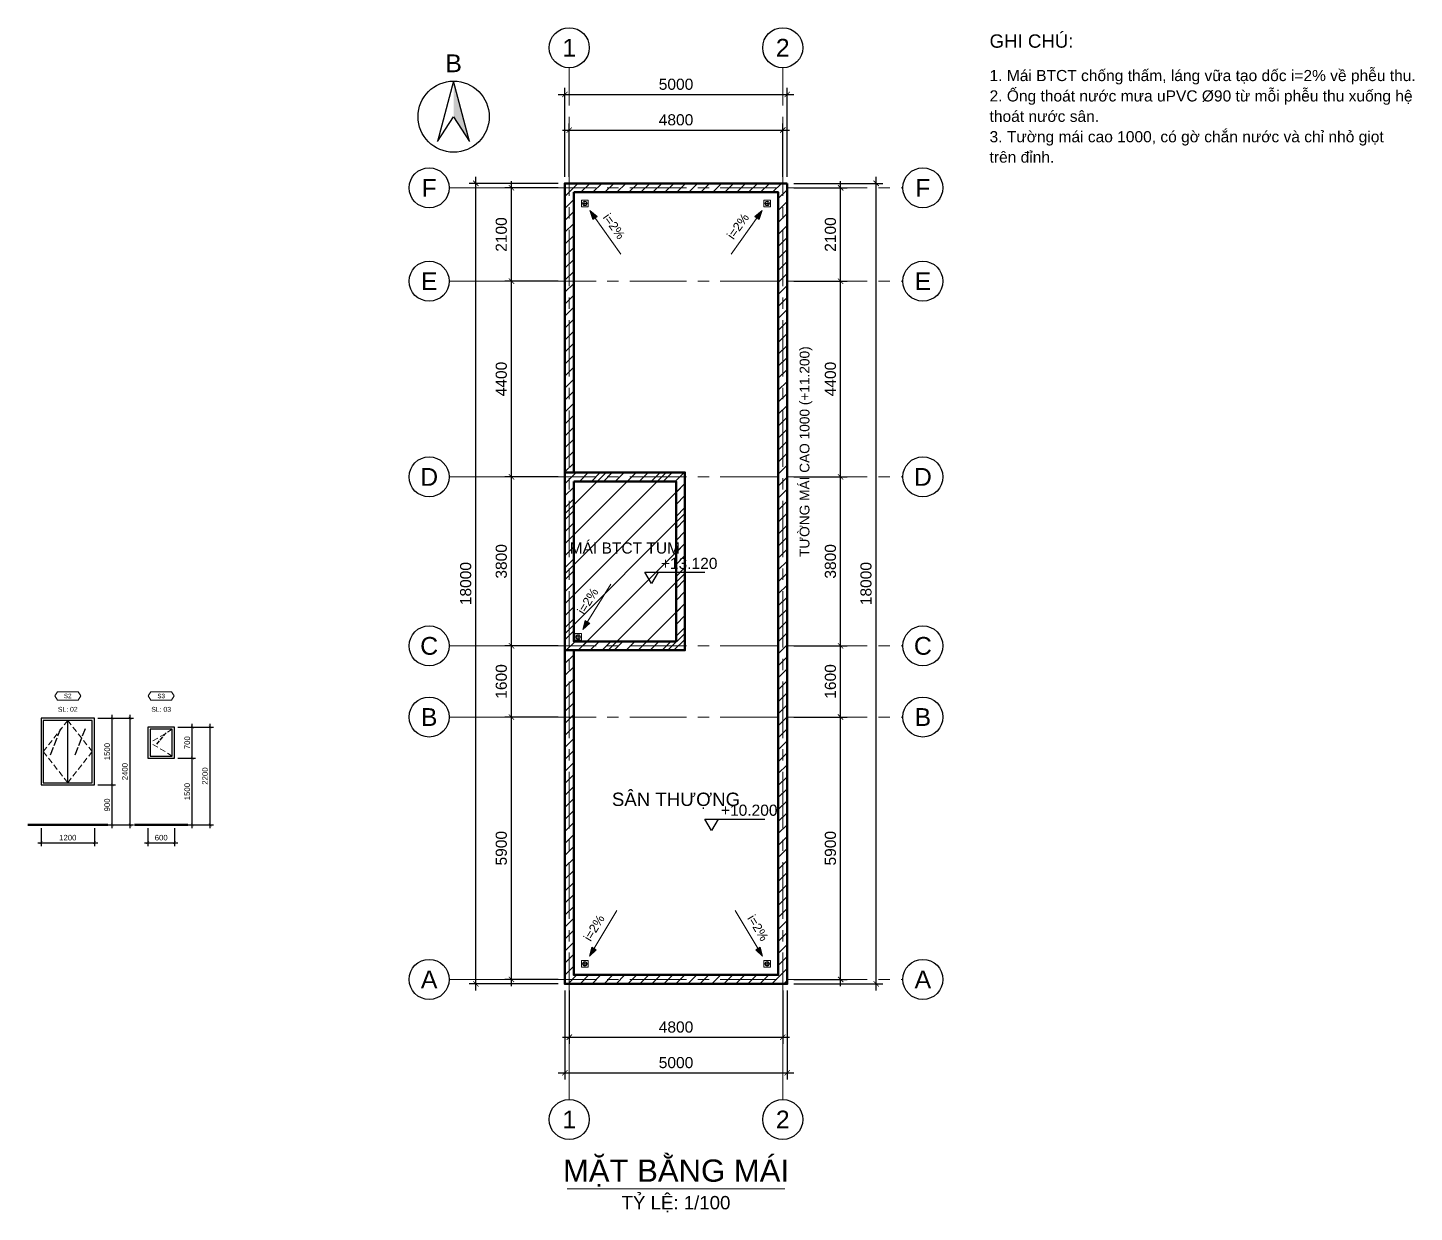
# Model space of a CAD drawing. Header units: millimetres. Extents: x -4035 to 257357, y -7136 to 22735.
# Drawn here: x 167547 to 198720, y -5136 to 21500 of the extents above; entities that cross this region are included whole.
import ezdxf
from ezdxf.enums import TextEntityAlignment as Align

# ---------------------------------------------------------------- set-up
doc = ezdxf.new("R2010")
doc.units = ezdxf.units.MM
doc.header["$LTSCALE"] = 40
doc.linetypes.add('CENTER', pattern=[50.8, 31.75, -6.35, 6.35, -6.35])
doc.linetypes.add('HIDDEN', pattern=[9.525, 6.35, -3.175])
for name, color, linetype, lineweight in [('A-ANNO-DIMS', 1, 'Continuous', 18), ('A-ANNO-NOTE', 7, 'Continuous', 18), ('A-ANNO-SYMB', 7, 'Continuous', 25), ('A-ANNO-TEXT', 7, 'Continuous', 18), ('A-ELEV-OTLN', 7, 'Continuous', 50), ('A-ELEV-PATT', 8, 'Continuous', 9), ('A-FLOR-FIXT', 5, 'Continuous', 18), ('A-GLAZ', 4, 'Continuous', 25), ('A-HIDD', 8, 'HIDDEN', 18), ('A-WALL', 7, 'Continuous', 50), ('A-WALL-PATT', 8, 'Continuous', 9), ('S-GRID', 1, 'CENTER', 18), ('S-GRID-IDEN', 7, 'Continuous', 25)]:
    doc.layers.add(name, color=color, linetype=linetype, lineweight=lineweight)
doc.styles.add('MCP-ARIAL', font='arial.ttf')
doc.dimstyles.new('MCP-1-100', dxfattribs={"dimscale": 100, "dimtxt": 2.5, "dimasz": 1.2, "dimexe": 1.5, "dimexo": 1.5, "dimgap": 1, "dimtad": 1, "dimdec": 0, "dimdsep": 46, "dimtxsty": 'MCP-ARIAL', "dimblk": 'ARCHTICK', "dimblk1": 'ARCHTICK', "dimblk2": 'ARCHTICK', "dimcen": 0.09, "dimdle": 1.5, "dimclrd": 256, "dimclre": 256, "dimclrt": 256, "dimadec": 0, "dimazin": 0, "dimtfac": 1, "dimtdec": 4, "dimtix": 1, "dimtmove": 2, "dimatfit": 3, "dimfxl": 1, "dimtolj": 1, "dimtzin": 0, "dimarcsym": 0})
doc.dimstyles.new('MCP-1-50', dxfattribs={"dimscale": 50, "dimtxt": 2.5, "dimasz": 1.2, "dimexe": 1.5, "dimexo": 1.5, "dimgap": 1, "dimtad": 1, "dimdec": 0, "dimdsep": 46, "dimtxsty": 'MCP-ARIAL', "dimblk": 'ARCHTICK', "dimblk1": 'ARCHTICK', "dimblk2": 'ARCHTICK', "dimcen": 0.09, "dimdle": 1.5, "dimclrd": 256, "dimclre": 256, "dimclrt": 256, "dimadec": 0, "dimazin": 0, "dimtfac": 1, "dimtdec": 4, "dimtix": 1, "dimtmove": 2, "dimatfit": 3, "dimfxl": 1, "dimtolj": 1, "dimtzin": 0, "dimarcsym": 0})

# ---------------------------------------------------------------- blocks, each defined once
blk = doc.blocks.new('_ArchTick')
at = {"color": 0, "linetype": 'ByBlock', "const_width": 0.15}
blk.add_lwpolyline([(-0.5, -0.5), (0.5, 0.5)], dxfattribs=at)
blk = doc.blocks.new('*D217')
at = {"layer": 'A-ANNO-DIMS', "lineweight": -2, "transparency": 16777216}
for p, q in [((167847, 3498), (167847, 3098)), ((169047, 3498), (169047, 3098)), ((167772, 3173), (169122, 3173))]:
    blk.add_line(p, q, dxfattribs=at)
at = {"layer": 'Defpoints', "color": 0, "transparency": 16777216}
for p in [(167847, 3573), (169047, 3573), (169047, 3173)]:
    blk.add_point(p, dxfattribs=at)
at = {"layer": 'A-ANNO-DIMS', "lineweight": -2, "transparency": 16777216, "xscale": 60, "yscale": 60, "zscale": 60, "rotation": 180}
blk.add_blockref('_ArchTick', (167847, 3173), dxfattribs=at)
at = {"layer": 'A-ANNO-DIMS', "lineweight": -2, "transparency": 16777216, "xscale": 60, "yscale": 60, "zscale": 60}
blk.add_blockref('_ArchTick', (169047, 3173), dxfattribs=at)
at = {"layer": 'A-ANNO-DIMS', "transparency": 16777216, "insert": (168447, 3287), "char_height": 125, "attachment_point": 5, "style": 'MCP-ARIAL'}
blk.add_mtext('\\A1;1200', dxfattribs=at)
blk = doc.blocks.new('*D218')
at = {"layer": 'A-ANNO-DIMS', "lineweight": -2, "transparency": 16777216}
for p, q in [((169122, 4473), (169522, 4473)), ((169447, 3498), (169447, 4548)), ((169122, 3573), (169522, 3573))]:
    blk.add_line(p, q, dxfattribs=at)
at = {"layer": 'Defpoints', "color": 0, "transparency": 16777216}
for p in [(169047, 4473), (169447, 4473), (169047, 3573)]:
    blk.add_point(p, dxfattribs=at)
at = {"layer": 'A-ANNO-DIMS', "lineweight": -2, "transparency": 16777216, "xscale": 60, "yscale": 60, "zscale": 60}
for p, rotation in [((169447, 4473), 90), ((169447, 3573), 270)]:
    blk.add_blockref('_ArchTick', p, dxfattribs=dict(at, rotation=rotation))
at = {"layer": 'A-ANNO-DIMS', "transparency": 16777216, "insert": (169333, 4023), "char_height": 125, "attachment_point": 5, "rotation": 90, "style": 'MCP-ARIAL'}
blk.add_mtext('\\A1;900', dxfattribs=at)
blk = doc.blocks.new('*D219')
at = {"layer": 'A-ANNO-DIMS', "lineweight": -2, "transparency": 16777216}
for p, q in [((169122, 5973), (169522, 5973)), ((169447, 4398), (169447, 6048)), ((169122, 4473), (169522, 4473))]:
    blk.add_line(p, q, dxfattribs=at)
at = {"layer": 'Defpoints', "color": 0, "transparency": 16777216}
for p in [(169047, 5973), (169447, 5973), (169047, 4473)]:
    blk.add_point(p, dxfattribs=at)
at = {"layer": 'A-ANNO-DIMS', "lineweight": -2, "transparency": 16777216, "xscale": 60, "yscale": 60, "zscale": 60}
for p, rotation in [((169447, 5973), 90), ((169447, 4473), 270)]:
    blk.add_blockref('_ArchTick', p, dxfattribs=dict(at, rotation=rotation))
at = {"layer": 'A-ANNO-DIMS', "transparency": 16777216, "insert": (169333, 5223), "char_height": 125, "attachment_point": 5, "rotation": 90, "style": 'MCP-ARIAL'}
blk.add_mtext('\\A1;1500', dxfattribs=at)
blk = doc.blocks.new('*D220')
at = {"layer": 'A-ANNO-DIMS', "lineweight": -2, "transparency": 16777216}
for p, q in [((169122, 5973), (169922, 5973)), ((169847, 3498), (169847, 6048)), ((169122, 3573), (169922, 3573))]:
    blk.add_line(p, q, dxfattribs=at)
at = {"layer": 'Defpoints', "color": 0, "transparency": 16777216}
for p in [(169047, 5973), (169847, 5973), (169047, 3573)]:
    blk.add_point(p, dxfattribs=at)
at = {"layer": 'A-ANNO-DIMS', "lineweight": -2, "transparency": 16777216, "xscale": 60, "yscale": 60, "zscale": 60}
for p, rotation in [((169847, 5973), 90), ((169847, 3573), 270)]:
    blk.add_blockref('_ArchTick', p, dxfattribs=dict(at, rotation=rotation))
at = {"layer": 'A-ANNO-DIMS', "transparency": 16777216, "insert": (169733, 4773), "char_height": 125, "attachment_point": 5, "rotation": 90, "style": 'MCP-ARIAL'}
blk.add_mtext('\\A1;2400', dxfattribs=at)
blk = doc.blocks.new('MCP_THE_LG_3')
blk.add_lwpolyline([(-5.85, 0), (-4.65, 1.9), (4.65, 1.9), (5.85, 0), (4.65, -1.9), (-4.65, -1.9)], close=True)
at = {"style": 'MCP-ARIAL'}
blk.add_attdef('MA', text='', height=2, dxfattribs=at).set_placement((0, 0), align=Align.MIDDLE_CENTER)
blk = doc.blocks.new('*D221')
at = {"layer": 'A-ANNO-DIMS', "lineweight": -2, "transparency": 16777216}
for p, q in [((170247, 3498), (170247, 3098)), ((170847, 3498), (170847, 3098)), ((170172, 3173), (170922, 3173))]:
    blk.add_line(p, q, dxfattribs=at)
at = {"layer": 'Defpoints', "color": 0, "transparency": 16777216}
for p in [(170247, 3573), (170847, 3573), (170847, 3173)]:
    blk.add_point(p, dxfattribs=at)
at = {"layer": 'A-ANNO-DIMS', "lineweight": -2, "transparency": 16777216, "xscale": 60, "yscale": 60, "zscale": 60, "rotation": 180}
blk.add_blockref('_ArchTick', (170247, 3173), dxfattribs=at)
at = {"layer": 'A-ANNO-DIMS', "lineweight": -2, "transparency": 16777216, "xscale": 60, "yscale": 60, "zscale": 60}
blk.add_blockref('_ArchTick', (170847, 3173), dxfattribs=at)
at = {"layer": 'A-ANNO-DIMS', "transparency": 16777216, "insert": (170547, 3287), "char_height": 125, "attachment_point": 5, "style": 'MCP-ARIAL'}
blk.add_mtext('\\A1;600', dxfattribs=at)
blk = doc.blocks.new('*D222')
at = {"layer": 'A-ANNO-DIMS', "lineweight": -2, "transparency": 16777216}
for p, q in [((170922, 5073), (171322, 5073)), ((171247, 3498), (171247, 5148)), ((170922, 3573), (171322, 3573))]:
    blk.add_line(p, q, dxfattribs=at)
at = {"layer": 'Defpoints', "color": 0, "transparency": 16777216}
for p in [(170847, 5073), (171247, 5073), (170847, 3573)]:
    blk.add_point(p, dxfattribs=at)
at = {"layer": 'A-ANNO-DIMS', "lineweight": -2, "transparency": 16777216, "xscale": 60, "yscale": 60, "zscale": 60}
for p, rotation in [((171247, 5073), 90), ((171247, 3573), 270)]:
    blk.add_blockref('_ArchTick', p, dxfattribs=dict(at, rotation=rotation))
at = {"layer": 'A-ANNO-DIMS', "transparency": 16777216, "insert": (171133, 4323), "char_height": 125, "attachment_point": 5, "rotation": 90, "style": 'MCP-ARIAL'}
blk.add_mtext('\\A1;1500', dxfattribs=at)
blk = doc.blocks.new('*D223')
at = {"layer": 'A-ANNO-DIMS', "lineweight": -2, "transparency": 16777216}
for p, q in [((170922, 5773), (171322, 5773)), ((171247, 4998), (171247, 5848)), ((170922, 5073), (171322, 5073))]:
    blk.add_line(p, q, dxfattribs=at)
at = {"layer": 'Defpoints', "color": 0, "transparency": 16777216}
for p in [(170847, 5773), (171247, 5773), (170847, 5073)]:
    blk.add_point(p, dxfattribs=at)
at = {"layer": 'A-ANNO-DIMS', "lineweight": -2, "transparency": 16777216, "xscale": 60, "yscale": 60, "zscale": 60}
for p, rotation in [((171247, 5773), 90), ((171247, 5073), 270)]:
    blk.add_blockref('_ArchTick', p, dxfattribs=dict(at, rotation=rotation))
at = {"layer": 'A-ANNO-DIMS', "transparency": 16777216, "insert": (171133, 5423), "char_height": 125, "attachment_point": 5, "rotation": 90, "style": 'MCP-ARIAL'}
blk.add_mtext('\\A1;700', dxfattribs=at)
blk = doc.blocks.new('*D224')
at = {"layer": 'A-ANNO-DIMS', "lineweight": -2, "transparency": 16777216}
for p, q in [((170922, 5773), (171722, 5773)), ((171647, 3498), (171647, 5848)), ((170922, 3573), (171722, 3573))]:
    blk.add_line(p, q, dxfattribs=at)
at = {"layer": 'Defpoints', "color": 0, "transparency": 16777216}
for p in [(170847, 5773), (171647, 5773), (170847, 3573)]:
    blk.add_point(p, dxfattribs=at)
at = {"layer": 'A-ANNO-DIMS', "lineweight": -2, "transparency": 16777216, "xscale": 60, "yscale": 60, "zscale": 60}
for p, rotation in [((171647, 5773), 90), ((171647, 3573), 270)]:
    blk.add_blockref('_ArchTick', p, dxfattribs=dict(at, rotation=rotation))
at = {"layer": 'A-ANNO-DIMS', "transparency": 16777216, "insert": (171533, 4673), "char_height": 125, "attachment_point": 5, "rotation": 90, "style": 'MCP-ARIAL'}
blk.add_mtext('\\A1;2200', dxfattribs=at)
blk = doc.blocks.new('*D229')
at = {"layer": 'A-ANNO-DIMS', "lineweight": -2, "transparency": 16777216}
for p, q in [((179722, -150), (179722, -1350)), ((184522, -150), (184522, -1350)), ((179572, -1200), (184672, -1200))]:
    blk.add_line(p, q, dxfattribs=at)
at = {"layer": 'Defpoints', "color": 0, "transparency": 16777216}
for p in [(179722, 0), (184522, 0), (184522, -1200)]:
    blk.add_point(p, dxfattribs=at)
at = {"layer": 'A-ANNO-DIMS', "lineweight": -2, "transparency": 16777216, "xscale": 120, "yscale": 120, "zscale": 120, "rotation": 180}
blk.add_blockref('_ArchTick', (179722, -1200), dxfattribs=at)
at = {"layer": 'A-ANNO-DIMS', "lineweight": -2, "transparency": 16777216, "xscale": 120, "yscale": 120, "zscale": 120}
blk.add_blockref('_ArchTick', (184522, -1200), dxfattribs=at)
at = {"layer": 'A-ANNO-DIMS', "transparency": 16777216, "insert": (182122, -972), "char_height": 250, "attachment_point": 5, "style": 'MCP-ARIAL'}
blk.add_mtext('\\A1;4800', dxfattribs=at)
blk = doc.blocks.new('*D230')
at = {"layer": 'A-ANNO-DIMS', "lineweight": -2, "transparency": 16777216}
for p, q in [((179622, -150), (179622, -2150)), ((184622, -150), (184622, -2150)), ((179472, -2000), (184772, -2000))]:
    blk.add_line(p, q, dxfattribs=at)
at = {"layer": 'Defpoints', "color": 0, "transparency": 16777216}
for p in [(179622, 0), (184622, 0), (184622, -2000)]:
    blk.add_point(p, dxfattribs=at)
at = {"layer": 'A-ANNO-DIMS', "lineweight": -2, "transparency": 16777216, "xscale": 120, "yscale": 120, "zscale": 120, "rotation": 180}
blk.add_blockref('_ArchTick', (179622, -2000), dxfattribs=at)
at = {"layer": 'A-ANNO-DIMS', "lineweight": -2, "transparency": 16777216, "xscale": 120, "yscale": 120, "zscale": 120}
blk.add_blockref('_ArchTick', (184622, -2000), dxfattribs=at)
at = {"layer": 'A-ANNO-DIMS', "transparency": 16777216, "insert": (182122, -1772), "char_height": 250, "attachment_point": 5, "style": 'MCP-ARIAL'}
blk.add_mtext('\\A1;5000', dxfattribs=at)
blk = doc.blocks.new('*D231')
at = {"layer": 'A-ANNO-DIMS', "lineweight": -2, "transparency": 16777216}
for p, q in [((179472, 6000), (178272, 6000)), ((178422, -50), (178422, 6150)), ((179472, 100), (178272, 100))]:
    blk.add_line(p, q, dxfattribs=at)
at = {"layer": 'Defpoints', "color": 0, "transparency": 16777216}
for p in [(178422, 6000), (179622, 6000), (179622, 100)]:
    blk.add_point(p, dxfattribs=at)
at = {"layer": 'A-ANNO-DIMS', "lineweight": -2, "transparency": 16777216, "xscale": 120, "yscale": 120, "zscale": 120}
for p, rotation in [((178422, 6000), 90), ((178422, 100), 270)]:
    blk.add_blockref('_ArchTick', p, dxfattribs=dict(at, rotation=rotation))
at = {"layer": 'A-ANNO-DIMS', "transparency": 16777216, "insert": (178194, 3050), "char_height": 250, "attachment_point": 5, "rotation": 90, "style": 'MCP-ARIAL'}
blk.add_mtext('\\A1;5900', dxfattribs=at)
blk = doc.blocks.new('*D232')
at = {"layer": 'A-ANNO-DIMS', "lineweight": -2, "transparency": 16777216}
for p, q in [((179472, 7600), (178272, 7600)), ((178422, 5850), (178422, 7750)), ((179472, 6000), (178272, 6000))]:
    blk.add_line(p, q, dxfattribs=at)
at = {"layer": 'Defpoints', "color": 0, "transparency": 16777216}
for p in [(178422, 7600), (179622, 7600), (179622, 6000)]:
    blk.add_point(p, dxfattribs=at)
at = {"layer": 'A-ANNO-DIMS', "lineweight": -2, "transparency": 16777216, "xscale": 120, "yscale": 120, "zscale": 120}
for p, rotation in [((178422, 7600), 90), ((178422, 6000), 270)]:
    blk.add_blockref('_ArchTick', p, dxfattribs=dict(at, rotation=rotation))
at = {"layer": 'A-ANNO-DIMS', "transparency": 16777216, "insert": (178194, 6800), "char_height": 250, "attachment_point": 5, "rotation": 90, "style": 'MCP-ARIAL'}
blk.add_mtext('\\A1;1600', dxfattribs=at)
blk = doc.blocks.new('*D233')
at = {"layer": 'A-ANNO-DIMS', "lineweight": -2, "transparency": 16777216}
for p, q in [((178422, 7450), (178422, 11550)), ((179472, 11400), (178272, 11400)), ((179472, 7600), (178272, 7600))]:
    blk.add_line(p, q, dxfattribs=at)
at = {"layer": 'Defpoints', "color": 0, "transparency": 16777216}
for p in [(178422, 11400), (179622, 11400), (179622, 7600)]:
    blk.add_point(p, dxfattribs=at)
at = {"layer": 'A-ANNO-DIMS', "lineweight": -2, "transparency": 16777216, "xscale": 120, "yscale": 120, "zscale": 120}
for p, rotation in [((178422, 11400), 90), ((178422, 7600), 270)]:
    blk.add_blockref('_ArchTick', p, dxfattribs=dict(at, rotation=rotation))
at = {"layer": 'A-ANNO-DIMS', "transparency": 16777216, "insert": (178194, 9500), "char_height": 250, "attachment_point": 5, "rotation": 90, "style": 'MCP-ARIAL'}
blk.add_mtext('\\A1;3800', dxfattribs=at)
blk = doc.blocks.new('*D234')
at = {"layer": 'A-ANNO-DIMS', "lineweight": -2, "transparency": 16777216}
for p, q in [((178422, 11250), (178422, 15950)), ((179472, 15800), (178272, 15800)), ((179472, 11400), (178272, 11400))]:
    blk.add_line(p, q, dxfattribs=at)
at = {"layer": 'Defpoints', "color": 0, "transparency": 16777216}
for p in [(178422, 15800), (179622, 15800), (179622, 11400)]:
    blk.add_point(p, dxfattribs=at)
at = {"layer": 'A-ANNO-DIMS', "lineweight": -2, "transparency": 16777216, "xscale": 120, "yscale": 120, "zscale": 120}
for p, rotation in [((178422, 15800), 90), ((178422, 11400), 270)]:
    blk.add_blockref('_ArchTick', p, dxfattribs=dict(at, rotation=rotation))
at = {"layer": 'A-ANNO-DIMS', "transparency": 16777216, "insert": (178194, 13600), "char_height": 250, "attachment_point": 5, "rotation": 90, "style": 'MCP-ARIAL'}
blk.add_mtext('\\A1;4400', dxfattribs=at)
blk = doc.blocks.new('*D235')
at = {"layer": 'A-ANNO-DIMS', "lineweight": -2, "transparency": 16777216}
for p, q in [((179472, 17900), (178272, 17900)), ((178422, 15650), (178422, 18050)), ((179472, 15800), (178272, 15800))]:
    blk.add_line(p, q, dxfattribs=at)
at = {"layer": 'Defpoints', "color": 0, "transparency": 16777216}
for p in [(178422, 17900), (179622, 17900), (179622, 15800)]:
    blk.add_point(p, dxfattribs=at)
at = {"layer": 'A-ANNO-DIMS', "lineweight": -2, "transparency": 16777216, "xscale": 120, "yscale": 120, "zscale": 120}
for p, rotation in [((178422, 17900), 90), ((178422, 15800), 270)]:
    blk.add_blockref('_ArchTick', p, dxfattribs=dict(at, rotation=rotation))
at = {"layer": 'A-ANNO-DIMS', "transparency": 16777216, "insert": (178194, 16850), "char_height": 250, "attachment_point": 5, "rotation": 90, "style": 'MCP-ARIAL'}
blk.add_mtext('\\A1;2100', dxfattribs=at)
blk = doc.blocks.new('*D236')
at = {"layer": 'A-ANNO-DIMS', "lineweight": -2, "transparency": 16777216}
for p, q in [((177622, -150), (177622, 18150)), ((179472, 18000), (177472, 18000)), ((179472, 0), (177472, 0))]:
    blk.add_line(p, q, dxfattribs=at)
at = {"layer": 'Defpoints', "color": 0, "transparency": 16777216}
for p in [(177622, 18000), (179622, 18000), (179622, 0)]:
    blk.add_point(p, dxfattribs=at)
at = {"layer": 'A-ANNO-DIMS', "lineweight": -2, "transparency": 16777216, "xscale": 120, "yscale": 120, "zscale": 120}
for p, rotation in [((177622, 18000), 90), ((177622, 0), 270)]:
    blk.add_blockref('_ArchTick', p, dxfattribs=dict(at, rotation=rotation))
at = {"layer": 'A-ANNO-DIMS', "transparency": 16777216, "insert": (177394, 9000), "char_height": 250, "attachment_point": 5, "rotation": 90, "style": 'MCP-ARIAL'}
blk.add_mtext('\\A1;18000', dxfattribs=at)
blk = doc.blocks.new('*D237')
at = {"layer": 'A-ANNO-DIMS', "lineweight": -2, "transparency": 16777216}
for p, q in [((179722, 18150), (179722, 19350)), ((184522, 18150), (184522, 19350)), ((179572, 19200), (184672, 19200))]:
    blk.add_line(p, q, dxfattribs=at)
at = {"layer": 'Defpoints', "color": 0, "transparency": 16777216}
for p in [(184522, 19200), (179722, 18000), (184522, 18000)]:
    blk.add_point(p, dxfattribs=at)
at = {"layer": 'A-ANNO-DIMS', "lineweight": -2, "transparency": 16777216, "xscale": 120, "yscale": 120, "zscale": 120, "rotation": 180}
blk.add_blockref('_ArchTick', (179722, 19200), dxfattribs=at)
at = {"layer": 'A-ANNO-DIMS', "lineweight": -2, "transparency": 16777216, "xscale": 120, "yscale": 120, "zscale": 120}
blk.add_blockref('_ArchTick', (184522, 19200), dxfattribs=at)
at = {"layer": 'A-ANNO-DIMS', "transparency": 16777216, "insert": (182122, 19428), "char_height": 250, "attachment_point": 5, "style": 'MCP-ARIAL'}
blk.add_mtext('\\A1;4800', dxfattribs=at)
blk = doc.blocks.new('*D238')
at = {"layer": 'A-ANNO-DIMS', "lineweight": -2, "transparency": 16777216}
for p, q in [((179472, 20000), (184772, 20000)), ((179622, 18150), (179622, 20150)), ((184622, 18150), (184622, 20150))]:
    blk.add_line(p, q, dxfattribs=at)
at = {"layer": 'Defpoints', "color": 0, "transparency": 16777216}
for p in [(184622, 20000), (179622, 18000), (184622, 18000)]:
    blk.add_point(p, dxfattribs=at)
at = {"layer": 'A-ANNO-DIMS', "lineweight": -2, "transparency": 16777216, "xscale": 120, "yscale": 120, "zscale": 120, "rotation": 180}
blk.add_blockref('_ArchTick', (179622, 20000), dxfattribs=at)
at = {"layer": 'A-ANNO-DIMS', "lineweight": -2, "transparency": 16777216, "xscale": 120, "yscale": 120, "zscale": 120}
blk.add_blockref('_ArchTick', (184622, 20000), dxfattribs=at)
at = {"layer": 'A-ANNO-DIMS', "transparency": 16777216, "insert": (182122, 20228), "char_height": 250, "attachment_point": 5, "style": 'MCP-ARIAL'}
blk.add_mtext('\\A1;5000', dxfattribs=at)
blk = doc.blocks.new('*D239')
at = {"layer": 'A-ANNO-DIMS', "lineweight": -2, "transparency": 16777216}
for p, q in [((184772, 6000), (185972, 6000)), ((185822, -50), (185822, 6150)), ((184772, 100), (185972, 100))]:
    blk.add_line(p, q, dxfattribs=at)
at = {"layer": 'Defpoints', "color": 0, "transparency": 16777216}
for p in [(184622, 6000), (185822, 6000), (184622, 100)]:
    blk.add_point(p, dxfattribs=at)
at = {"layer": 'A-ANNO-DIMS', "lineweight": -2, "transparency": 16777216, "xscale": 120, "yscale": 120, "zscale": 120}
for p, rotation in [((185822, 6000), 90), ((185822, 100), 270)]:
    blk.add_blockref('_ArchTick', p, dxfattribs=dict(at, rotation=rotation))
at = {"layer": 'A-ANNO-DIMS', "transparency": 16777216, "insert": (185594, 3050), "char_height": 250, "attachment_point": 5, "rotation": 90, "style": 'MCP-ARIAL'}
blk.add_mtext('\\A1;5900', dxfattribs=at)
blk = doc.blocks.new('*D240')
at = {"layer": 'A-ANNO-DIMS', "lineweight": -2, "transparency": 16777216}
for p, q in [((184772, 7600), (185972, 7600)), ((185822, 5850), (185822, 7750)), ((184772, 6000), (185972, 6000))]:
    blk.add_line(p, q, dxfattribs=at)
at = {"layer": 'Defpoints', "color": 0, "transparency": 16777216}
for p in [(184622, 7600), (185822, 7600), (184622, 6000)]:
    blk.add_point(p, dxfattribs=at)
at = {"layer": 'A-ANNO-DIMS', "lineweight": -2, "transparency": 16777216, "xscale": 120, "yscale": 120, "zscale": 120}
for p, rotation in [((185822, 7600), 90), ((185822, 6000), 270)]:
    blk.add_blockref('_ArchTick', p, dxfattribs=dict(at, rotation=rotation))
at = {"layer": 'A-ANNO-DIMS', "transparency": 16777216, "insert": (185594, 6800), "char_height": 250, "attachment_point": 5, "rotation": 90, "style": 'MCP-ARIAL'}
blk.add_mtext('\\A1;1600', dxfattribs=at)
blk = doc.blocks.new('*D241')
at = {"layer": 'A-ANNO-DIMS', "lineweight": -2, "transparency": 16777216}
for p, q in [((185822, 7450), (185822, 11550)), ((184772, 11400), (185972, 11400)), ((184772, 7600), (185972, 7600))]:
    blk.add_line(p, q, dxfattribs=at)
at = {"layer": 'Defpoints', "color": 0, "transparency": 16777216}
for p in [(184622, 11400), (185822, 11400), (184622, 7600)]:
    blk.add_point(p, dxfattribs=at)
at = {"layer": 'A-ANNO-DIMS', "lineweight": -2, "transparency": 16777216, "xscale": 120, "yscale": 120, "zscale": 120}
for p, rotation in [((185822, 11400), 90), ((185822, 7600), 270)]:
    blk.add_blockref('_ArchTick', p, dxfattribs=dict(at, rotation=rotation))
at = {"layer": 'A-ANNO-DIMS', "transparency": 16777216, "insert": (185594, 9500), "char_height": 250, "attachment_point": 5, "rotation": 90, "style": 'MCP-ARIAL'}
blk.add_mtext('\\A1;3800', dxfattribs=at)
blk = doc.blocks.new('*D242')
at = {"layer": 'A-ANNO-DIMS', "lineweight": -2, "transparency": 16777216}
for p, q in [((185822, 11250), (185822, 15950)), ((184772, 15800), (185972, 15800)), ((184772, 11400), (185972, 11400))]:
    blk.add_line(p, q, dxfattribs=at)
at = {"layer": 'Defpoints', "color": 0, "transparency": 16777216}
for p in [(184622, 15800), (185822, 15800), (184622, 11400)]:
    blk.add_point(p, dxfattribs=at)
at = {"layer": 'A-ANNO-DIMS', "lineweight": -2, "transparency": 16777216, "xscale": 120, "yscale": 120, "zscale": 120}
for p, rotation in [((185822, 15800), 90), ((185822, 11400), 270)]:
    blk.add_blockref('_ArchTick', p, dxfattribs=dict(at, rotation=rotation))
at = {"layer": 'A-ANNO-DIMS', "transparency": 16777216, "insert": (185594, 13600), "char_height": 250, "attachment_point": 5, "rotation": 90, "style": 'MCP-ARIAL'}
blk.add_mtext('\\A1;4400', dxfattribs=at)
blk = doc.blocks.new('*D243')
at = {"layer": 'A-ANNO-DIMS', "lineweight": -2, "transparency": 16777216}
for p, q in [((184772, 17900), (185972, 17900)), ((185822, 15650), (185822, 18050)), ((184772, 15800), (185972, 15800))]:
    blk.add_line(p, q, dxfattribs=at)
at = {"layer": 'Defpoints', "color": 0, "transparency": 16777216}
for p in [(184622, 17900), (185822, 17900), (184622, 15800)]:
    blk.add_point(p, dxfattribs=at)
at = {"layer": 'A-ANNO-DIMS', "lineweight": -2, "transparency": 16777216, "xscale": 120, "yscale": 120, "zscale": 120}
for p, rotation in [((185822, 17900), 90), ((185822, 15800), 270)]:
    blk.add_blockref('_ArchTick', p, dxfattribs=dict(at, rotation=rotation))
at = {"layer": 'A-ANNO-DIMS', "transparency": 16777216, "insert": (185594, 16850), "char_height": 250, "attachment_point": 5, "rotation": 90, "style": 'MCP-ARIAL'}
blk.add_mtext('\\A1;2100', dxfattribs=at)
blk = doc.blocks.new('*D244')
at = {"layer": 'A-ANNO-DIMS', "lineweight": -2, "transparency": 16777216}
for p, q in [((186622, -150), (186622, 18150)), ((184772, 18000), (186772, 18000)), ((184772, 0), (186772, 0))]:
    blk.add_line(p, q, dxfattribs=at)
at = {"layer": 'Defpoints', "color": 0, "transparency": 16777216}
for p in [(184622, 18000), (186622, 18000), (184622, 0)]:
    blk.add_point(p, dxfattribs=at)
at = {"layer": 'A-ANNO-DIMS', "lineweight": -2, "transparency": 16777216, "xscale": 120, "yscale": 120, "zscale": 120}
for p, rotation in [((186622, 18000), 90), ((186622, 0), 270)]:
    blk.add_blockref('_ArchTick', p, dxfattribs=dict(at, rotation=rotation))
at = {"layer": 'A-ANNO-DIMS', "transparency": 16777216, "insert": (186394, 9000), "char_height": 250, "attachment_point": 5, "rotation": 90, "style": 'MCP-ARIAL'}
blk.add_mtext('\\A1;18000', dxfattribs=at)
blk = doc.blocks.new('MCP_TRUC')
blk.add_circle((0, 0), 4.5)
at = {"style": 'MCP-ARIAL'}
blk.add_attdef('SO', text='', height=4, dxfattribs=at).set_placement((0, 0), align=Align.MIDDLE_CENTER)
blk = doc.blocks.new('MCP_HUONG_BAC')
blk.add_hatch(color=256).paths.add_polyline_path([(0, 8), (0, 0), (3.6, -5.6)], flags=16)
blk.add_lwpolyline([(0, 8), (-3.6, -5.6), (0, 0), (3.6, -5.6)], close=True)
blk.add_circle((0, 0), 8)
at = {"style": 'MCP-ARIAL'}
blk.add_attdef('KY_HIEU', text='', height=4, dxfattribs=at).set_placement((0, 12), align=Align.MIDDLE_CENTER)
blk = doc.blocks.new('MCP_DOC')
blk.add_hatch(color=256).paths.add_polyline_path([(12, 0), (10, 0.6), (10, -0.6)], flags=16)
blk.add_line((0, 0), (10.5, 0))
blk.add_lwpolyline([(12, 0), (10, 0.6), (10, -0.6)], close=True)
at = {"style": 'MCP-ARIAL'}
blk.add_attdef('I', text='', height=2, dxfattribs=at).set_placement((6, 1.4), align=Align.CENTER)
blk = doc.blocks.new('MCP_DOC_NGUOC')
blk.add_hatch(color=256).paths.add_polyline_path([(0, 0), (2, 0.6), (2, -0.6)], flags=16)
blk.add_line((1.5, 0), (12, 0))
blk.add_lwpolyline([(0, 0), (2, 0.6), (2, -0.6)], close=True)
at = {"style": 'MCP-ARIAL'}
blk.add_attdef('I', text='', height=2, dxfattribs=at).set_placement((6, 1.4), align=Align.CENTER)
blk = doc.blocks.new('MCP_PHEU_THU')
for p, q in [((-50, 0), (50, 0)), ((0, -50), (0, 50))]:
    blk.add_line(p, q)
blk.add_lwpolyline([(-75, -75), (75, -75), (75, 75), (-75, 75)], close=True)
blk.add_circle((0, 0), 50)
at = {"style": 'MCP-ARIAL', "flags": 1}
blk.add_attdef('MA', text='', height=40, dxfattribs=at).set_placement((0, -110), align=Align.MIDDLE_CENTER)
blk = doc.blocks.new('MCP_COTE')
blk.add_line((-1.5, 2.55), (12, 2.55))
blk.add_lwpolyline([(0, 0), (-1.5, 2.55), (1.5, 2.55)], close=True)
at = {"style": 'MCP-ARIAL'}
blk.add_attdef('COTE', (2.1, 3.3), '', height=2.5, dxfattribs=at)

msp = doc.modelspace()

# ---------------------------------------------------------------- hatches: boundary and pattern name
at = {"layer": 'A-ELEV-PATT'}
h = msp.add_hatch(dxfattribs=at)
h.set_pattern_fill('ANSI31', color=256, scale=150, style=0)
h.paths.add_polyline_path([(179621.509, 7500), (182321.509, 7500), (182321.509, 11500), (179621.509, 11500)], flags=16)
at = {"layer": 'A-WALL-PATT'}
h = msp.add_hatch(dxfattribs=at)
h.set_pattern_fill('ANSI31', color=256, scale=60, style=0)
h.paths.add_polyline_path([(184621.509, 18000), (179621.509, 18000), (179621.509, 0), (184621.509, 0)], flags=16)
h.paths.add_polyline_path([(179821.509, 17800), (184421.509, 17800), (184421.509, 200), (179821.509, 200), (179821.509, 7500), (182321.509, 7500), (182321.509, 11500), (179821.509, 11500)], flags=16)
h.paths.add_polyline_path([(179821.509, 11300), (182121.509, 11300), (182121.509, 7700), (179821.509, 7700)], flags=16)

# ---------------------------------------------------------------- linework, layer by layer
at = {"layer": 'A-ANNO-TEXT'}
msp.add_line((179676.51, -4610), (184566.51, -4610), dxfattribs=at)
at = {"layer": 'A-ELEV-OTLN'}
for p, q in [((167546.509, 3573.492), (169346.509, 3573.492)), ((169946.509, 3573.492), (171146.509, 3573.492))]:
    msp.add_line(p, q, dxfattribs=at)
msp.add_lwpolyline([(179621.509, 7500), (182321.509, 7500), (182321.509, 11500), (179621.509, 11500)], close=True, dxfattribs=at)
at = {"layer": 'A-FLOR-FIXT'}
for centre in [(180071.509, 17550), (184171.509, 17550), (179921.509, 7800), (180071.509, 450), (184171.509, 450)]:
    msp.add_circle(centre, 45, dxfattribs=at)
at = {"layer": 'A-GLAZ'}
for p, q in [((168446.509, 4523.492), (168446.509, 5923.492)), ((168226.509, 5573.492), (168292.509, 5741.492)), ((168776.509, 5573.492), (168842.509, 5741.492)), ((170596.509, 5573.492), (170656.509, 5645.492)), ((168061.509, 5153.492), (168127.509, 5321.492)), ((168144.009, 5363.492), (168210.009, 5531.492)), ((168611.509, 5153.492), (168677.509, 5321.492)), ((168694.009, 5363.492), (168760.009, 5531.492)), ((170446.509, 5393.492), (170506.509, 5465.492)), ((170521.509, 5483.492), (170581.509, 5555.492))]:
    msp.add_line(p, q, dxfattribs=at)
for points in [[(167846.509, 4473.492), (169046.509, 4473.492), (169046.509, 5973.492), (167846.509, 5973.492)], [(167896.509, 4523.492), (168996.509, 4523.492), (168996.509, 5923.492), (167896.509, 5923.492)], [(170246.509, 5073.492), (170846.509, 5073.492), (170846.509, 5773.492), (170246.509, 5773.492)], [(170296.509, 5123.492), (170796.509, 5123.492), (170796.509, 5723.492), (170296.509, 5723.492)]]:
    msp.add_lwpolyline(points, close=True, dxfattribs=at)
at = {"layer": 'A-HIDD', "ltscale": 0.5}
for p, q in [((168446.509, 5923.492), (167896.509, 5223.492)), ((168446.509, 5923.492), (168996.509, 5223.492)), ((170796.509, 5723.492), (170296.509, 5423.492)), ((170796.509, 5123.492), (170296.509, 5423.492)), ((168446.509, 4523.492), (167896.509, 5223.492)), ((168446.509, 4523.492), (168996.509, 5223.492))]:
    msp.add_line(p, q, dxfattribs=at)
at = {"layer": 'A-WALL'}
for points in [[(184621.509, 18000), (179621.509, 18000), (179621.509, 0), (184621.509, 0)], [(179821.509, 17800), (184421.509, 17800), (184421.509, 200), (179821.509, 200), (179821.509, 7500), (182321.509, 7500), (182321.509, 11500), (179821.509, 11500)], [(179821.509, 11300), (182121.509, 11300), (182121.509, 7700), (179821.509, 7700)]]:
    msp.add_lwpolyline(points, close=True, dxfattribs=at)
at = {"layer": 'S-GRID'}
for p, q in [((179721.509, -2600), (179721.509, 20600)), ((184521.509, -2600), (184521.509, 20600)), ((177021.509, 17900), (187221.509, 17900)), ((177021.509, 15800), (187221.509, 15800)), ((177021.509, 11400), (187221.509, 11400)), ((177021.509, 7600), (187221.509, 7600)), ((177021.509, 6000), (187221.509, 6000)), ((177021.509, 100), (187221.509, 100))]:
    msp.add_line(p, q, dxfattribs=at)

# ---------------------------------------------------------------- block references
at = {"layer": 'A-ANNO-NOTE', "xscale": 100, "yscale": 100, "zscale": 100}
for name, p, rotation in [('MCP_DOC_NGUOC', (180186.959, 17386.68), 305.26), ('MCP_DOC', (183363.379, 16406.79), 54.74), ('MCP_DOC_NGUOC', (180026.609, 7970.16), 58.3), ('MCP_DOC_NGUOC', (180174.779, 621.28), 58.91), ('MCP_DOC', (183448.619, 1648.93), 301.09)]:
    msp.add_blockref(name, p, dxfattribs=dict(at, rotation=rotation)).add_auto_attribs({'I': 'i=2%'})
at = {"layer": 'A-ANNO-SYMB', "xscale": 100, "yscale": 100, "zscale": 100}
for name, p, values in [('MCP_HUONG_BAC', (177121.51, 19500), {'KY_HIEU': 'B'}), ('MCP_COTE', (181571.509, 9000), {'COTE': '+13.120'}), ('MCP_COTE', (182921.509, 3450), {'COTE': '+10.200'})]:
    msp.add_blockref(name, p, dxfattribs=at).add_auto_attribs(values)
at = {"layer": 'A-ANNO-TEXT', "xscale": 50, "yscale": 50, "zscale": 50}
for p, values in [((168446.509, 6473.492), {'MA': 'S2'}), ((170546.509, 6473.492), {'MA': 'S3'})]:
    msp.add_blockref('MCP_THE_LG_3', p, dxfattribs=at).add_auto_attribs(values)
at = {"layer": 'A-FLOR-FIXT'}
for p in [(180071.509, 17550), (184171.509, 17550), (179921.509, 7800), (180071.509, 450), (184171.509, 450)]:
    msp.add_blockref('MCP_PHEU_THU', p, dxfattribs=at)
at = {"layer": 'S-GRID-IDEN', "xscale": 100, "yscale": 100, "zscale": 100}
for p, values in [((179721.51, 21050), {'SO': '1'}), ((184521.51, 21050), {'SO': '2'}), ((176571.51, 17900), {'SO': 'F'}), ((187671.51, 17900), {'SO': 'F'}), ((176571.51, 15800), {'SO': 'E'}), ((187671.51, 15800), {'SO': 'E'}), ((176571.51, 11400), {'SO': 'D'}), ((187671.51, 11400), {'SO': 'D'}), ((176571.51, 7600), {'SO': 'C'}), ((187671.51, 7600), {'SO': 'C'}), ((176571.51, 6000), {'SO': 'B'}), ((187671.51, 6000), {'SO': 'B'}), ((176571.51, 100), {'SO': 'A'}), ((187671.51, 100), {'SO': 'A'}), ((179721.51, -3050), {'SO': '1'}), ((184521.51, -3050), {'SO': '2'})]:
    msp.add_blockref('MCP_TRUC', p, dxfattribs=at).add_auto_attribs(values)

# ---------------------------------------------------------------- texts
at = {"layer": 'A-ANNO-TEXT', "style": 'MCP-ARIAL'}
msp.add_text('GHI CHÚ:', height=300, dxfattribs=at).set_placement((189171.51, 21050))
msp.add_text('TƯỜNG MÁI CAO 1000 (+11.200)', height=220, rotation=90, dxfattribs=at).set_placement((185121.509, 9600))
for s, height, p in [('MÁI BTCT TUM', 250, (180971.509, 9800)), ('SL: 02', 110, (168446.509, 6173.492)), ('SL: 03', 110, (170546.509, 6173.492)), ('SÂN THƯỢNG', 300, (182121.509, 4150))]:
    msp.add_text(s, height=height, dxfattribs=at).set_placement(p, align=Align.MIDDLE_CENTER)
for s, height, p in [('MẶT BẰNG MÁI', 500, (182121.51, -4450)), ('TỶ LỆ: 1/100', 300, (182121.51, -5070))]:
    msp.add_text(s, height=height, dxfattribs=at).set_placement(p, align=Align.CENTER)
at = {"layer": 'A-ANNO-TEXT', "insert": (189171.51, 20550), "char_height": 250, "width": 9500, "attachment_point": 1, "line_spacing_factor": 1.1, "style": 'MCP-ARIAL'}
msp.add_mtext('1. Mái BTCT chống thấm, láng vữa tạo dốc i=2% về phễu thu.\\P2. Ống thoát nước mưa uPVC Ø90 từ mỗi phễu thu xuống hệ thoát nước sân.\\P3. Tường mái cao 1000, có gờ chắn nước và chỉ nhỏ giọt trên đỉnh.', dxfattribs=at)

# ---------------------------------------------------------------- dimensions: what is measured, and where the dimension line sits
at = {"layer": 'A-ANNO-DIMS'}
for base, p1, p2, dimstyle, picture, middle in [((184621.509, 20000), (179621.509, 18000), (184621.509, 18000), 'MCP-1-100', '*D238', (182121.509, 20227.643)), ((184521.509, 19200), (179721.509, 18000), (184521.509, 18000), 'MCP-1-100', '*D237', (182121.509, 19427.643)), ((169046.509, 3173.492), (167846.509, 3573.492), (169046.509, 3573.492), 'MCP-1-50', '*D217', (168446.509, 3287.314)), ((170846.509, 3173.492), (170246.509, 3573.492), (170846.509, 3573.492), 'MCP-1-50', '*D221', (170546.509, 3287.314)), ((184621.509, -2000), (179621.509, 0), (184621.509, 0), 'MCP-1-100', '*D230', (182121.509, -1772.357)), ((184521.509, -1200), (179721.509, 0), (184521.509, 0), 'MCP-1-100', '*D229', (182121.509, -972.357))]:
    dim = msp.add_linear_dim(base=base, p1=p1, p2=p2, dimstyle=dimstyle, dxfattribs=at)
    dim.commit()
    dim.dimension.update_dxf_attribs({"geometry": picture, "text_midpoint": middle})
for base, p1, p2, dimstyle, picture, middle in [((177621.509, 18000), (179621.509, 0), (179621.509, 18000), 'MCP-1-100', '*D236', (177393.866, 9000)), ((186621.509, 18000), (184621.509, 0), (184621.509, 18000), 'MCP-1-100', '*D244', (186393.866, 9000)), ((178421.509, 17900), (179621.509, 15800), (179621.509, 17900), 'MCP-1-100', '*D235', (178193.866, 16850)), ((185821.509, 17900), (184621.509, 15800), (184621.509, 17900), 'MCP-1-100', '*D243', (185593.866, 16850)), ((178421.509, 15800), (179621.509, 11400), (179621.509, 15800), 'MCP-1-100', '*D234', (178193.866, 13600)), ((185821.509, 15800), (184621.509, 11400), (184621.509, 15800), 'MCP-1-100', '*D242', (185593.866, 13600)), ((178421.509, 11400), (179621.509, 7600), (179621.509, 11400), 'MCP-1-100', '*D233', (178193.78, 9500)), ((185821.509, 11400), (184621.509, 7600), (184621.509, 11400), 'MCP-1-100', '*D241', (185593.78, 9500)), ((178421.509, 7600), (179621.509, 6000), (179621.509, 7600), 'MCP-1-100', '*D232', (178193.866, 6800)), ((185821.509, 7600), (184621.509, 6000), (184621.509, 7600), 'MCP-1-100', '*D240', (185593.866, 6800)), ((169446.509, 5973.492), (169046.509, 4473.492), (169046.509, 5973.492), 'MCP-1-50', '*D219', (169332.687, 5223.492)), ((169846.509, 5973.492), (169046.509, 3573.492), (169046.509, 5973.492), 'MCP-1-50', '*D220', (169732.687, 4773.492)), ((178421.509, 6000), (179621.509, 100), (179621.509, 6000), 'MCP-1-100', '*D231', (178193.866, 3050)), ((185821.509, 6000), (184621.509, 100), (184621.509, 6000), 'MCP-1-100', '*D239', (185593.866, 3050)), ((171246.509, 5773.492), (170846.509, 5073.492), (170846.509, 5773.492), 'MCP-1-50', '*D223', (171132.687, 5423.492)), ((171646.509, 5773.492), (170846.509, 3573.492), (170846.509, 5773.492), 'MCP-1-50', '*D224', (171532.687, 4673.492)), ((171246.509, 5073.492), (170846.509, 3573.492), (170846.509, 5073.492), 'MCP-1-50', '*D222', (171132.687, 4323.492)), ((169446.509, 4473.492), (169046.509, 3573.492), (169046.509, 4473.492), 'MCP-1-50', '*D218', (169332.687, 4023.492))]:
    dim = msp.add_linear_dim(base=base, p1=p1, p2=p2, angle=90, dimstyle=dimstyle, dxfattribs=at)
    dim.commit()
    dim.dimension.update_dxf_attribs({"geometry": picture, "text_midpoint": middle})

doc.saveas('drawing.dxf')
